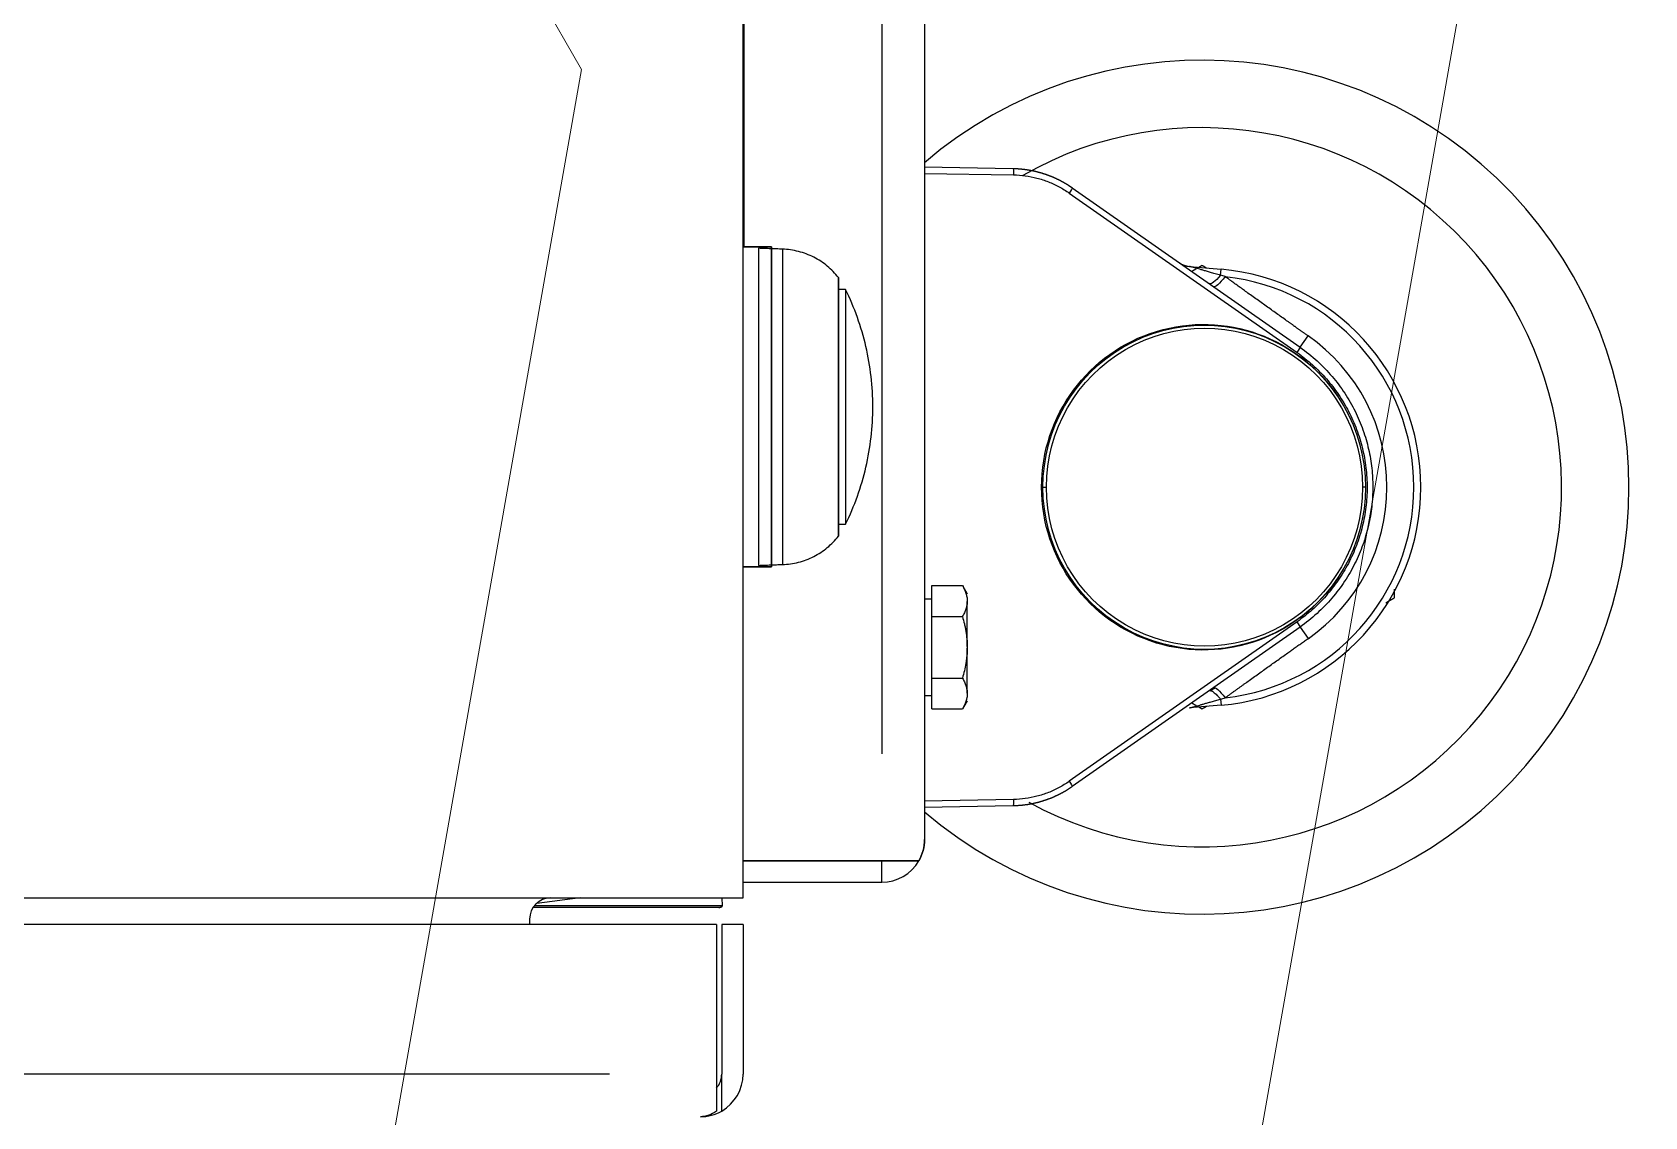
# Model space of a CAD drawing. Header units: millimetres. Extents: x -187347 to 135007, y -6415 to 292048.
# Drawn here: x -51720.2 to -51569.1, y 21035 to 21136.6 of the extents above; entities that cross this region are included whole.
import ezdxf

# ---------------------------------------------------------------- set-up
doc = ezdxf.new("R2010")
doc.units = ezdxf.units.MM
doc.header["$LTSCALE"] = 100
doc.layers.get('0').update_dxf_attribs({"lineweight": 18})
doc.layers.add('LAYOUT', color=3, linetype='Continuous', lineweight=18)
doc.layers.add('Layout CAT2', color=6, linetype='Continuous')

# ---------------------------------------------------------------- blocks, each defined once
blk = doc.blocks.new('vgdsvbgsbfgsd')
at = {"color": 0, "linetype": 'ByBlock', "lineweight": -2}
for p, q in [((5713.81, -48536.31, 0), (5713.81, -48955.8, 0)), ((5717.81, -48536.31, 0), (5717.81, -48963.81, 0)), ((5700.81, -48969.28, 0), (5700.81, -48773.28, 0)), ((5700.91, -48908.28, 0), (5700.91, -48831.38, 0)), ((5717.81, -48900.81, 0), (5726.09, -48900.95, 0)), ((5717.81, -48901.41, 0), (5726.14, -48901.55, 0)), ((5731.65, -48902.76, 0), (5752.99, -48917.7, 0)), ((5731.37, -48903.25, 0), (5752.71, -48918.19, 0)), ((5703.46, -48908.28, 0), (5700.81, -48908.28, 0)), ((5700.81, -48908.28, 0), (5703.46, -48908.28, 0)), ((5703.46, -48908.28, 0), (5703.46, -48938.28, 0)), ((5742.64, -48910.13, 0), (5745.6, -48910.39, 0)), ((5745.55, -48910.96, 0), (5745.6, -48910.39, 0)), ((5752.99, -48917.7, 0), (5753.74, -48916.62, 0)), ((5756.56, -48922.36, 0), (5756.59, -48922.39, 0)), ((5728.91, -48930.81, 0), (5728.77, -48930.81, 0)), ((5728.91, -48930.81, 0), (5729.24, -48930.81, 0)), ((5759.12, -48930.81, 0), (5758.85, -48930.81, 0)), ((5700.81, -48938.28, 0), (5703.46, -48938.28, 0)), ((5703.46, -48938.28, 0), (5700.81, -48938.28, 0)), ((5718.48, -48942.92, 0), (5718.48, -48940.03, 0)), ((5718.48, -48940.03, 0), (5721.36, -48940.03, 0)), ((5721.36, -48940.03, 0), (5721.81, -48940.81, 0)), ((5756.59, -48939.22, 0), (5756.56, -48939.26, 0)), ((5717.81, -48941.26, 0), (5718.48, -48941.26, 0)), ((5721.81, -48941.44, 0), (5721.81, -48941.51, 0)), ((5721.81, -48945.74, 0), (5721.81, -48941.51, 0)), ((5718.48, -48948.69, 0), (5718.48, -48942.92, 0)), ((5718.48, -48942.92, 0), (5721.36, -48942.92, 0)), ((5752.71, -48943.42, 0), (5731.37, -48958.36, 0)), ((5752.99, -48943.91, 0), (5731.65, -48958.86, 0)), ((5752.99, -48943.91, 0), (5753.74, -48944.99, 0)), ((5721.81, -48945.74, 0), (5721.81, -48945.88, 0)), ((5721.81, -48950.1, 0), (5721.81, -48945.88, 0)), ((5718.48, -48948.69, 0), (5721.36, -48948.69, 0)), ((5718.48, -48951.58, 0), (5718.48, -48948.69, 0)), ((5718.48, -48950.35, 0), (5717.81, -48950.35, 0)), ((5721.81, -48950.81, 0), (5721.36, -48951.58, 0)), ((5721.81, -48950.1, 0), (5721.81, -48950.17, 0)), ((5745.55, -48950.66, 0), (5745.6, -48951.23, 0)), ((5718.48, -48951.58, 0), (5721.36, -48951.58, 0)), ((5745.6, -48951.23, 0), (5742.64, -48951.49, 0)), ((5726.14, -48960.06, 0), (5717.81, -48960.21, 0)), ((5726.09, -48960.66, 0), (5717.81, -48960.81, 0)), ((5700.81, -48965.81, 0), (5713.81, -48965.81, 0)), ((5713.81, -48965.81, 0), (5700.81, -48965.81, 0)), ((5713.81, -48965.81, 0), (5713.81, -48965.81, 0)), ((5717.27, -48965.81, 0), (5713.81, -48965.81, 0)), ((5713.81, -48967.81, 0), (5713.81, -48965.81, 0)), ((5713.81, -48965.81, 0), (5717.27, -48965.81, 0)), ((5568.81, -48969.28, 0), (5700.81, -48969.28, 0)), ((5685.55, -48969.28, 0), (5681.47, -48969.8, 0)), ((5698.89, -48970.01, 0), (5698.85, -48969.28, 0)), ((5700.81, -48967.81, 0), (5713.81, -48967.81, 0)), ((5698.55, -48970.19, 0), (5681.14, -48970.19, 0)), ((5698.89, -48970.01, 0), (5681.26, -48970.01, 0)), ((5698.31, -48971.78, 0), (5568.8, -48971.78, 0)), ((5680.81, -48971.28, 0), (5680.81, -48971.78, 0)), ((5698.31, -48971.78, 0), (5698.31, -48985.78, 0)), ((5700.81, -48971.78, 0), (5698.81, -48971.78, 0)), ((5698.81, -48971.78, 0), (5698.81, -48985.78, 0)), ((5700.81, -48971.78, 0), (5700.81, -48985.78, 0)), ((5688.3, -48985.78, 0), (5568.8, -48985.78, 0)), ((5698.31, -48985.78, 0), (5698.31, -48989.25, 0)), ((5698.81, -48989.25, 0), (5698.81, -48985.78, 0))]:
    blk.add_line(p, q, dxfattribs=at)
for centre, radius, start, end in [((5743.81, -48930.81, 0), 40, 229.4606, 130.5394), ((5743.81, -48930.81, 0), 33.68, 241.1831, 119.8856), ((5742.81, -48908.13, 0), 2, 235, 265), ((5743.81, -48930.81, 0), 20.5, 275, 85), ((5743.81, -48930.81, 0), 19.84, 276.2747, 83.7253), ((5743.81, -48930.81, 0), 17.32, 305, 55), ((5713.81, -48963.81, 0), 4, 330, 0), ((5713.81, -48963.81, 0), 4, 270, 330), ((5682.81, -48971.28, 0), 2, 90, 180), ((5696.81, -48985.78, 0), 2, 318.59, 0), ((5696.81, -48985.78, 0), 4, 300, 0), ((5696.81, -48985.78, 0), 4, 270, 300)]:
    blk.add_arc(centre, radius, start, end, dxfattribs=at)
at = {"color": 0, "linetype": 'ByBlock', "lineweight": -2, "extrusion": (0, 0, -1)}
for centre, major_axis, ratio, start_param, end_param in [((5726.08, -48901.55, 0), (-0.01, -0.6), 0.104513, 3.141593, 4.710556), ((5731.3, -48903.25, 0), (-0.344, -0.491), 0.085779, 3.141593, 4.652398), ((5745.62, -48910.1, 0), (1.15, 1.64), 0.230536, 1.950703, 3.14159), ((5746.05, -48910.4, 0), (1.15, 1.64), 0.172312, 1.875435, 3.141593), ((5743.94, -48930.81, 0), (0, 15.25), 0.994522, 4.712389, 7.266602), ((5744.01, -48930.81, 0), (0, 15.19), 0.994522, 4.712389, 7.853982), ((5744.04, -48930.81, 0), (0, 14.89), 0.994522, 4.712389, 7.853982), ((5752.64, -48918.19, 0), (-0.344, -0.491), 0.085779, 3.141592, 4.652387), ((5743.94, -48930.81, 0), (0, -15.25), 0.994522, 5.299768, 7.853982), ((5744.01, -48930.81, 0), (0, 15.19), 0.994522, 1.570796, 4.712389), ((5744.04, -48930.81, 0), (0, 14.89), 0.994522, 1.570796, 4.712389), ((5752.64, -48943.42, 0), (-0.344, 0.491), 0.085779, 1.630787, 3.141593), ((5746.05, -48951.21, 0), (1.15, -1.64), 0.172311, 3.141593, 4.407756), ((5731.3, -48958.36, 0), (-0.344, 0.491), 0.085779, 1.630793, 3.141593), ((5726.08, -48960.06, 0), (-0.01, 0.6), 0.104513, 1.572621, 3.141593), ((5713.81, -48963.81, 0), (4, 0), 0.999, 0, 0.523599), ((5696.81, -48985.78, 0), (0, -4), 0.75, 5.759587, 6.283185)]:
    blk.add_ellipse(centre, major_axis=major_axis, ratio=ratio, start_param=start_param, end_param=end_param, dxfattribs=at)
at = {"color": 0, "linetype": 'ByBlock', "lineweight": -2}
for points, degree, knots in [([(5726.09, -48900.95, 0), (5726.1, -48900.95, 0), (5726.14, -48900.95, 0), (5726.19, -48900.95, 0), (5726.24, -48900.96, 0), (5726.29, -48900.96, 0), (5726.34, -48900.96, 0), (5726.39, -48900.96, 0), (5726.44, -48900.96, 0), (5726.49, -48900.97, 0), (5726.54, -48900.97, 0), (5726.59, -48900.97, 0), (5726.64, -48900.98, 0), (5726.69, -48900.98, 0), (5726.74, -48900.99, 0), (5726.79, -48900.99, 0), (5726.84, -48900.99, 0), (5726.89, -48901, 0), (5726.94, -48901, 0), (5726.98, -48901.01, 0), (5727.03, -48901.01, 0), (5727.08, -48901.02, 0), (5727.13, -48901.03, 0), (5727.18, -48901.03, 0), (5727.23, -48901.04, 0), (5727.27, -48901.04, 0), (5727.32, -48901.05, 0), (5727.37, -48901.06, 0), (5727.41, -48901.06, 0), (5727.46, -48901.07, 0), (5727.51, -48901.08, 0), (5727.55, -48901.09, 0), (5727.6, -48901.09, 0), (5727.65, -48901.1, 0), (5727.69, -48901.11, 0), (5727.74, -48901.12, 0), (5727.78, -48901.13, 0), (5727.83, -48901.14, 0), (5727.87, -48901.15, 0), (5727.92, -48901.15, 0), (5727.96, -48901.16, 0), (5728.01, -48901.17, 0), (5728.05, -48901.18, 0), (5728.1, -48901.19, 0), (5728.14, -48901.2, 0), (5728.18, -48901.21, 0), (5728.23, -48901.22, 0), (5728.27, -48901.23, 0), (5728.31, -48901.24, 0), (5728.36, -48901.25, 0), (5728.4, -48901.27, 0), (5728.44, -48901.28, 0), (5728.49, -48901.29, 0), (5728.53, -48901.3, 0), (5728.57, -48901.31, 0), (5728.61, -48901.32, 0), (5728.65, -48901.33, 0), (5728.7, -48901.35, 0), (5728.74, -48901.36, 0), (5728.78, -48901.37, 0), (5728.82, -48901.38, 0), (5728.86, -48901.4, 0), (5728.9, -48901.41, 0), (5728.94, -48901.42, 0), (5728.98, -48901.43, 0), (5729.02, -48901.45, 0), (5729.06, -48901.46, 0), (5729.1, -48901.47, 0), (5729.14, -48901.49, 0), (5729.18, -48901.5, 0), (5729.22, -48901.51, 0), (5729.26, -48901.53, 0), (5729.3, -48901.54, 0), (5729.33, -48901.55, 0), (5729.37, -48901.57, 0), (5729.41, -48901.58, 0), (5729.45, -48901.6, 0), (5729.49, -48901.61, 0), (5729.52, -48901.63, 0), (5729.56, -48901.64, 0), (5729.6, -48901.65, 0), (5729.63, -48901.67, 0), (5729.67, -48901.68, 0), (5729.71, -48901.7, 0), (5729.74, -48901.71, 0), (5729.78, -48901.73, 0), (5729.82, -48901.74, 0), (5729.85, -48901.76, 0), (5729.89, -48901.77, 0), (5729.92, -48901.79, 0), (5729.96, -48901.81, 0), (5729.99, -48901.82, 0), (5730.03, -48901.84, 0), (5730.06, -48901.85, 0), (5730.1, -48901.87, 0), (5730.13, -48901.88, 0), (5730.16, -48901.9, 0), (5730.2, -48901.92, 0), (5730.23, -48901.93, 0), (5730.26, -48901.95, 0), (5730.3, -48901.96, 0), (5730.33, -48901.98, 0), (5730.36, -48902, 0), (5730.4, -48902.01, 0), (5730.43, -48902.03, 0), (5730.46, -48902.05, 0), (5730.49, -48902.06, 0), (5730.52, -48902.08, 0), (5730.56, -48902.09, 0), (5730.59, -48902.11, 0), (5730.62, -48902.13, 0), (5730.65, -48902.14, 0), (5730.68, -48902.16, 0), (5730.71, -48902.18, 0), (5730.74, -48902.2, 0), (5730.77, -48902.21, 0), (5730.8, -48902.23, 0), (5730.83, -48902.25, 0), (5730.86, -48902.26, 0), (5730.89, -48902.28, 0), (5730.92, -48902.3, 0), (5730.95, -48902.31, 0), (5730.98, -48902.33, 0), (5731.01, -48902.35, 0), (5731.04, -48902.36, 0), (5731.07, -48902.38, 0), (5731.09, -48902.4, 0), (5731.12, -48902.42, 0), (5731.15, -48902.43, 0), (5731.18, -48902.45, 0), (5731.21, -48902.47, 0), (5731.23, -48902.48, 0), (5731.26, -48902.5, 0), (5731.29, -48902.52, 0), (5731.31, -48902.54, 0), (5731.34, -48902.55, 0), (5731.37, -48902.57, 0), (5731.39, -48902.59, 0), (5731.42, -48902.6, 0), (5731.45, -48902.62, 0), (5731.47, -48902.64, 0), (5731.5, -48902.66, 0), (5731.52, -48902.67, 0), (5731.55, -48902.69, 0), (5731.57, -48902.71, 0), (5731.6, -48902.72, 0), (5731.62, -48902.74, 0), (5731.64, -48902.75, 0), (5731.65, -48902.76, 0)], 3, [0, 0, 0, 0, 0.008653, 0.017281, 0.025885, 0.034464, 0.043019, 0.051549, 0.060054, 0.068535, 0.076991, 0.085422, 0.093829, 0.10221, 0.110567, 0.118899, 0.127207, 0.135489, 0.143746, 0.151979, 0.160186, 0.168369, 0.176526, 0.184659, 0.192766, 0.200848, 0.208906, 0.216938, 0.224945, 0.232928, 0.240885, 0.248818, 0.256725, 0.264608, 0.272465, 0.280298, 0.288105, 0.295888, 0.303646, 0.311379, 0.319086, 0.326769, 0.334428, 0.342061, 0.349669, 0.357252, 0.364811, 0.372345, 0.379853, 0.387337, 0.394796, 0.402231, 0.40964, 0.417024, 0.424384, 0.431719, 0.439029, 0.446314, 0.453574, 0.460809, 0.468019, 0.475205, 0.482365, 0.489501, 0.496612, 0.503697, 0.510758, 0.517794, 0.524805, 0.531792, 0.538753, 0.545689, 0.552601, 0.559487, 0.566349, 0.573186, 0.579997, 0.586784, 0.593546, 0.600283, 0.606995, 0.613682, 0.620345, 0.626982, 0.633594, 0.640182, 0.646744, 0.653282, 0.659795, 0.666283, 0.672746, 0.679184, 0.685597, 0.691985, 0.698349, 0.704687, 0.711001, 0.71729, 0.723554, 0.729793, 0.736007, 0.742197, 0.748361, 0.754501, 0.760615, 0.766705, 0.77277, 0.778811, 0.784826, 0.790817, 0.796782, 0.802723, 0.808639, 0.81453, 0.820397, 0.826238, 0.832055, 0.837847, 0.843614, 0.849356, 0.855073, 0.860765, 0.866432, 0.872075, 0.877692, 0.883285, 0.888853, 0.894395, 0.899913, 0.905406, 0.910874, 0.916317, 0.921734, 0.927127, 0.932495, 0.937838, 0.943156, 0.948449, 0.953716, 0.958959, 0.964177, 0.96937, 0.974537, 0.97968, 0.984798, 0.98989, 0.994958, 1, 1, 1, 1]), ([(5702.26, -48908.43, 0), (5702.26, -48908.43, 0), (5702.26, -48908.44, 0), (5702.26, -48908.47, 0), (5702.26, -48908.57, 0), (5702.26, -48909, 0), (5702.26, -48909.93, 0), (5702.26, -48910.76, 0), (5702.26, -48911.89, 0), (5702.26, -48913.46, 0), (5702.26, -48914.78, 0), (5702.26, -48916.43, 0), (5702.26, -48918.49, 0), (5702.26, -48920.09, 0), (5702.26, -48922.02, 0), (5702.26, -48924.25, 0), (5702.26, -48925.89, 0), (5702.26, -48927.8, 0), (5702.26, -48929.86, 0), (5702.26, -48931.3, 0), (5702.26, -48932.89, 0), (5702.26, -48934.47, 0), (5702.26, -48935.48, 0), (5702.26, -48936.52, 0), (5702.26, -48937.57, 0), (5702.26, -48937.99, 0), (5702.26, -48938.09, 0), (5702.26, -48938.13, 0), (5702.26, -48938.13, 0)], 2, [0, 0, 0, 0.007312, 0.015129, 0.030761, 0.062027, 0.124559, 0.165396, 0.196023, 0.249622, 0.290459, 0.321086, 0.374685, 0.415522, 0.446149, 0.499748, 0.540585, 0.571212, 0.624811, 0.665648, 0.696275, 0.749874, 0.790711, 0.821339, 0.874937, 0.937468, 0.968734, 0.981241, 1, 1, 1]), ([(5703.46, -48938.28, 0), (5703.46, -48938.28, 0), (5703.46, -48938.14, 0), (5703.46, -48937.71, 0), (5703.46, -48936.77, 0), (5703.46, -48935.94, 0), (5703.46, -48934.79, 0), (5703.46, -48933.41, 0), (5703.46, -48932.12, 0), (5703.46, -48930.21, 0), (5703.46, -48928.39, 0), (5703.46, -48926.79, 0), (5703.46, -48924.56, 0), (5703.46, -48922.6, 0), (5703.46, -48920.93, 0), (5703.46, -48918.72, 0), (5703.46, -48916.91, 0), (5703.46, -48915.42, 0), (5703.46, -48913.58, 0), (5703.46, -48912.19, 0), (5703.46, -48911.12, 0), (5703.46, -48909.91, 0), (5703.46, -48909.2, 0), (5703.46, -48908.74, 0), (5703.46, -48908.43, 0), (5703.46, -48908.28, 0), (5703.46, -48908.28, 0)], 2, [0, 0, 0, 0.031258, 0.062517, 0.125033, 0.16586, 0.196481, 0.250066, 0.278645, 0.321514, 0.3751, 0.403679, 0.446547, 0.500133, 0.528712, 0.57158, 0.625166, 0.653745, 0.696614, 0.750199, 0.778778, 0.821647, 0.875233, 0.900239, 0.937749, 0.969007, 1, 1, 1]), ([(5709.76, -48911.18, 0), (5709.6, -48910.98, 0), (5709.43, -48910.79, 0), (5709.08, -48910.43, 0), (5708.89, -48910.25, 0), (5708.5, -48909.93, 0), (5708.3, -48909.78, 0), (5707.87, -48909.51, 0), (5707.65, -48909.38, 0), (5707.2, -48909.15, 0), (5706.97, -48909.05, 0), (5706.49, -48908.87, 0), (5706.25, -48908.79, 0), (5705.76, -48908.67, 0), (5705.51, -48908.62, 0), (5705.01, -48908.54, 0), (5704.76, -48908.52, 0), (5704.5, -48908.51, 0)], 3, [0, 0, 0, 0, 0.125, 0.125, 0.25, 0.25, 0.375, 0.375, 0.5, 0.5, 0.625, 0.625, 0.75, 0.75, 0.875, 0.875, 1, 1, 1, 1]), ([(5704.5, -48908.51, 0), (5704.5, -48908.51, 0), (5704.5, -48908.54, 0), (5704.5, -48908.63, 0), (5704.5, -48908.7, 0), (5704.5, -48908.89, 0), (5704.5, -48909.01, 0), (5704.5, -48909.29, 0), (5704.5, -48909.45, 0), (5704.5, -48909.82, 0), (5704.5, -48910.03, 0), (5704.5, -48910.48, 0), (5704.5, -48910.73, 0), (5704.5, -48911.27, 0), (5704.5, -48911.56, 0), (5704.5, -48912.17, 0), (5704.5, -48912.5, 0), (5704.5, -48913.18, 0), (5704.5, -48913.54, 0), (5704.5, -48914.29, 0), (5704.5, -48914.67, 0), (5704.5, -48915.48, 0), (5704.5, -48915.89, 0), (5704.5, -48916.75, 0), (5704.5, -48917.18, 0), (5704.5, -48918.08, 0), (5704.5, -48918.53, 0), (5704.5, -48919.46, 0), (5704.5, -48919.93, 0), (5704.5, -48920.88, 0), (5704.5, -48921.35, 0), (5704.5, -48922.32, 0), (5704.5, -48922.8, 0), (5704.5, -48923.77, 0), (5704.5, -48924.25, 0), (5704.5, -48925.21, 0), (5704.5, -48925.69, 0), (5704.5, -48926.64, 0), (5704.5, -48927.11, 0), (5704.5, -48928.03, 0), (5704.5, -48928.49, 0), (5704.5, -48929.38, 0), (5704.5, -48929.82, 0), (5704.5, -48930.67, 0), (5704.5, -48931.09, 0), (5704.5, -48931.89, 0), (5704.5, -48932.28, 0), (5704.5, -48933.03, 0), (5704.5, -48933.39, 0), (5704.5, -48934.07, 0), (5704.5, -48934.39, 0), (5704.5, -48935.01, 0), (5704.5, -48935.3, 0), (5704.5, -48935.83, 0), (5704.5, -48936.08, 0), (5704.5, -48936.54, 0), (5704.5, -48936.75, 0), (5704.5, -48937.12, 0), (5704.5, -48937.28, 0), (5704.5, -48937.56, 0), (5704.5, -48937.68, 0), (5704.5, -48937.87, 0), (5704.5, -48937.94, 0), (5704.5, -48938.03, 0), (5704.5, -48938.05, 0), (5704.5, -48938.05, 0)], 3, [0, 0, 0, 0, 0.03125, 0.03125, 0.0625, 0.0625, 0.09375, 0.09375, 0.125, 0.125, 0.15625, 0.15625, 0.1875, 0.1875, 0.21875, 0.21875, 0.25, 0.25, 0.28125, 0.28125, 0.3125, 0.3125, 0.34375, 0.34375, 0.375, 0.375, 0.40625, 0.40625, 0.4375, 0.4375, 0.46875, 0.46875, 0.5, 0.5, 0.53125, 0.53125, 0.5625, 0.5625, 0.59375, 0.59375, 0.625, 0.625, 0.65625, 0.65625, 0.6875, 0.6875, 0.71875, 0.71875, 0.75, 0.75, 0.78125, 0.78125, 0.8125, 0.8125, 0.84375, 0.84375, 0.875, 0.875, 0.90625, 0.90625, 0.9375, 0.9375, 0.96875, 0.96875, 1, 1, 1, 1]), ([(5741.85, -48909.9, 0), (5741.88, -48909.92, 0), (5741.96, -48909.97, 0), (5742.13, -48910.03, 0), (5742.37, -48910.09, 0), (5742.55, -48910.12, 0), (5742.65, -48910.13, 0)], 3, [0, 0, 0, 0, 0.264705, 0.518935, 0.762856, 1, 1, 1, 1]), ([(5745.55, -48910.96, 0), (5745.37, -48910.9, 0), (5745.03, -48910.81, 0), (5744.59, -48910.68, 0), (5744.21, -48910.57, 0), (5743.88, -48910.48, 0), (5743.59, -48910.4, 0), (5743.33, -48910.32, 0), (5743.11, -48910.26, 0), (5742.93, -48910.21, 0), (5742.8, -48910.17, 0), (5742.7, -48910.15, 0), (5742.65, -48910.13, 0), (5742.64, -48910.13, 0), (5742.64, -48910.13, 0)], 3, [0, 0, 0, 0, 0.083313, 0.166626, 0.249939, 0.333252, 0.416565, 0.499878, 0.583191, 0.666504, 0.749817, 0.83313, 0.916443, 1, 1, 1, 1]), ([(5709.76, -48935.39, 0), (5709.76, -48935.39, 0), (5709.76, -48935.38, 0), (5709.76, -48935.36, 0), (5709.76, -48935.27, 0), (5709.76, -48934.93, 0), (5709.76, -48934.17, 0), (5709.76, -48933.49, 0), (5709.76, -48932.57, 0), (5709.76, -48931.29, 0), (5709.76, -48930.22, 0), (5709.76, -48928.87, 0), (5709.76, -48927.19, 0), (5709.76, -48925.88, 0), (5709.76, -48924.32, 0), (5709.76, -48922.5, 0), (5709.76, -48921.16, 0), (5709.76, -48919.6, 0), (5709.76, -48917.92, 0), (5709.76, -48916.75, 0), (5709.76, -48915.45, 0), (5709.76, -48914.17, 0), (5709.76, -48913.34, 0), (5709.76, -48912.49, 0), (5709.76, -48911.64, 0), (5709.76, -48911.29, 0), (5709.76, -48911.21, 0), (5709.76, -48911.18, 0), (5709.76, -48911.18, 0)], 2, [0, 0, 0, 0.007228, 0.015045, 0.030679, 0.061948, 0.124485, 0.165325, 0.195955, 0.249558, 0.290399, 0.321029, 0.374632, 0.415472, 0.446102, 0.499705, 0.540546, 0.571176, 0.624779, 0.665619, 0.69625, 0.749853, 0.790693, 0.821323, 0.874926, 0.937463, 0.968732, 0.981239, 1, 1, 1]), ([(5709.76, -48911.18, 0), (5709.76, -48911.18, 0), (5709.76, -48911.2, 0), (5709.76, -48911.27, 0), (5709.76, -48911.33, 0), (5709.76, -48911.49, 0), (5709.76, -48911.58, 0), (5709.76, -48911.81, 0), (5709.76, -48911.95, 0), (5709.76, -48912.25, 0), (5709.76, -48912.42, 0), (5709.76, -48912.79, 0), (5709.76, -48913, 0), (5709.76, -48913.44, 0), (5709.76, -48913.67, 0), (5709.76, -48914.18, 0), (5709.76, -48914.44, 0), (5709.76, -48915, 0), (5709.76, -48915.3, 0), (5709.76, -48915.91, 0), (5709.76, -48916.23, 0), (5709.76, -48916.89, 0), (5709.76, -48917.23, 0), (5709.76, -48917.93, 0), (5709.76, -48918.28, 0), (5709.76, -48919.02, 0), (5709.76, -48919.39, 0), (5709.76, -48920.15, 0), (5709.76, -48920.53, 0), (5709.76, -48921.31, 0), (5709.76, -48921.7, 0), (5709.76, -48922.49, 0), (5709.76, -48922.89, 0), (5709.76, -48923.68, 0), (5709.76, -48924.08, 0), (5709.76, -48924.86, 0), (5709.76, -48925.26, 0), (5709.76, -48926.03, 0), (5709.76, -48926.42, 0), (5709.76, -48927.18, 0), (5709.76, -48927.55, 0), (5709.76, -48928.28, 0), (5709.76, -48928.64, 0), (5709.76, -48929.34, 0), (5709.76, -48929.68, 0), (5709.76, -48930.34, 0), (5709.76, -48930.66, 0), (5709.76, -48931.27, 0), (5709.76, -48931.56, 0), (5709.76, -48932.12, 0), (5709.76, -48932.39, 0), (5709.76, -48932.89, 0), (5709.76, -48933.13, 0), (5709.76, -48933.57, 0), (5709.76, -48933.77, 0), (5709.76, -48934.15, 0), (5709.76, -48934.32, 0), (5709.76, -48934.62, 0), (5709.76, -48934.75, 0), (5709.76, -48934.98, 0), (5709.76, -48935.08, 0), (5709.76, -48935.23, 0), (5709.76, -48935.29, 0), (5709.76, -48935.37, 0), (5709.76, -48935.39, 0), (5709.76, -48935.39, 0)], 3, [0, 0, 0, 0, 0.03125, 0.03125, 0.0625, 0.0625, 0.09375, 0.09375, 0.125, 0.125, 0.15625, 0.15625, 0.1875, 0.1875, 0.21875, 0.21875, 0.25, 0.25, 0.28125, 0.28125, 0.3125, 0.3125, 0.34375, 0.34375, 0.375, 0.375, 0.40625, 0.40625, 0.4375, 0.4375, 0.46875, 0.46875, 0.5, 0.5, 0.53125, 0.53125, 0.5625, 0.5625, 0.59375, 0.59375, 0.625, 0.625, 0.65625, 0.65625, 0.6875, 0.6875, 0.71875, 0.71875, 0.75, 0.75, 0.78125, 0.78125, 0.8125, 0.8125, 0.84375, 0.84375, 0.875, 0.875, 0.90625, 0.90625, 0.9375, 0.9375, 0.96875, 0.96875, 1, 1, 1, 1]), ([(5753.74, -48916.62, 0), (5753.71, -48916.6, 0), (5753.65, -48916.56, 0), (5753.56, -48916.5, 0), (5753.47, -48916.43, 0), (5753.38, -48916.37, 0), (5753.29, -48916.31, 0), (5753.2, -48916.24, 0), (5753.11, -48916.18, 0), (5753.02, -48916.12, 0), (5752.93, -48916.06, 0), (5752.84, -48915.99, 0), (5752.75, -48915.93, 0), (5752.66, -48915.87, 0), (5752.57, -48915.8, 0), (5752.48, -48915.74, 0), (5752.39, -48915.68, 0), (5752.3, -48915.61, 0), (5752.21, -48915.55, 0), (5752.12, -48915.49, 0), (5752.03, -48915.42, 0), (5751.94, -48915.36, 0), (5751.72, -48915.2, 0), (5751.38, -48914.96, 0), (5750.9, -48914.62, 0), (5750.42, -48914.28, 0), (5749.94, -48913.93, 0), (5749.46, -48913.59, 0), (5748.97, -48913.24, 0), (5748.48, -48912.89, 0), (5748.09, -48912.61, 0), (5747.79, -48912.39, 0), (5747.59, -48912.25, 0), (5747.39, -48912.11, 0), (5747.19, -48911.96, 0), (5746.99, -48911.82, 0), (5746.79, -48911.67, 0), (5746.59, -48911.53, 0), (5746.39, -48911.38, 0), (5746.18, -48911.23, 0), (5746.05, -48911.13, 0), (5745.98, -48911.08, 0)], 3, [0, 0, 0, 0, 0.011468, 0.022928, 0.034383, 0.045832, 0.057278, 0.06872, 0.080161, 0.0916, 0.10304, 0.114481, 0.125925, 0.137371, 0.148822, 0.160278, 0.171741, 0.18321, 0.194688, 0.206176, 0.217673, 0.229182, 0.240704, 0.301688, 0.362774, 0.424099, 0.485792, 0.548153, 0.610863, 0.674033, 0.73777, 0.763542, 0.7894, 0.81535, 0.841396, 0.867544, 0.8938, 0.920169, 0.946655, 0.973264, 1, 1, 1, 1]), ([(5709.76, -48934.28, 0), (5709.76, -48934.28, 0), (5709.76, -48934.27, 0), (5709.76, -48934.19, 0), (5709.76, -48934.14, 0), (5709.76, -48934, 0), (5709.76, -48933.91, 0), (5709.76, -48933.7, 0), (5709.76, -48933.58, 0), (5709.76, -48933.31, 0), (5709.76, -48933.15, 0), (5709.76, -48932.81, 0), (5709.76, -48932.63, 0), (5709.76, -48932.23, 0), (5709.76, -48932.01, 0), (5709.76, -48931.56, 0), (5709.76, -48931.07, 0), (5709.76, -48930.54, 0), (5709.76, -48929.98, 0), (5709.76, -48929.69, 0), (5709.76, -48929.09, 0), (5709.76, -48928.79, 0), (5709.76, -48928.15, 0), (5709.76, -48927.83, 0), (5709.76, -48927.16, 0), (5709.76, -48926.82, 0), (5709.76, -48926.13, 0), (5709.76, -48925.78, 0), (5709.76, -48925.08, 0), (5709.76, -48924.72, 0), (5709.76, -48924, 0), (5709.76, -48923.64, 0), (5709.76, -48922.92, 0), (5709.76, -48922.56, 0), (5709.76, -48921.85, 0), (5709.76, -48921.49, 0), (5709.76, -48920.78, 0), (5709.76, -48920.43, 0), (5709.76, -48919.75, 0), (5709.76, -48919.41, 0), (5709.76, -48918.74, 0), (5709.76, -48918.42, 0), (5709.76, -48917.78, 0), (5709.76, -48917.47, 0), (5709.76, -48916.87, 0), (5709.76, -48916.58, 0), (5709.76, -48916.03, 0), (5709.76, -48915.49, 0), (5709.76, -48915.01, 0), (5709.76, -48914.55, 0), (5709.76, -48914.34, 0), (5709.76, -48913.94, 0), (5709.76, -48913.75, 0), (5709.76, -48913.41, 0), (5709.76, -48913.26, 0), (5709.76, -48912.98, 0), (5709.76, -48912.86, 0), (5709.76, -48912.65, 0), (5709.76, -48912.56, 0), (5709.76, -48912.42, 0), (5709.76, -48912.37, 0), (5709.76, -48912.3, 0), (5709.76, -48912.28, 0), (5709.76, -48912.28, 0)], 3, [0, 0, 0, 0, 0.031262, 0.031262, 0.062524, 0.062524, 0.093787, 0.093787, 0.125049, 0.125049, 0.156311, 0.156311, 0.187573, 0.187573, 0.218835, 0.218835, 0.250098, 0.28136, 0.28136, 0.312622, 0.312622, 0.343884, 0.343884, 0.375146, 0.375146, 0.406409, 0.406409, 0.437671, 0.437671, 0.468933, 0.468933, 0.500195, 0.500195, 0.531457, 0.531457, 0.56272, 0.56272, 0.593982, 0.593982, 0.625244, 0.625244, 0.656506, 0.656506, 0.687768, 0.687768, 0.719031, 0.719031, 0.750293, 0.781555, 0.781555, 0.812817, 0.812817, 0.84408, 0.84408, 0.875342, 0.875342, 0.906604, 0.906604, 0.937866, 0.937866, 0.969128, 0.969128, 1, 1, 1, 1]), ([(5712.96, -48923.28, 0), (5712.96, -48922.33, 0), (5712.91, -48921.38, 0), (5712.69, -48919.5, 0), (5712.53, -48918.56, 0), (5712.1, -48916.71, 0), (5711.83, -48915.8, 0), (5711.2, -48914.01, 0), (5710.83, -48913.14, 0), (5710.41, -48912.28, 0)], 3, [0, 0, 0, 0, 0.25, 0.25, 0.5, 0.5, 0.75, 0.75, 1, 1, 1, 1]), ([(5710.41, -48912.28, 0), (5710.41, -48912.28, 0), (5710.41, -48912.3, 0), (5710.41, -48912.37, 0), (5710.41, -48912.42, 0), (5710.41, -48912.56, 0), (5710.41, -48912.65, 0), (5710.41, -48912.86, 0), (5710.41, -48912.98, 0), (5710.41, -48913.26, 0), (5710.41, -48913.41, 0), (5710.41, -48913.75, 0), (5710.41, -48913.94, 0), (5710.41, -48914.34, 0), (5710.41, -48914.55, 0), (5710.41, -48915.01, 0), (5710.41, -48915.49, 0), (5710.41, -48916.03, 0), (5710.41, -48916.58, 0), (5710.41, -48916.87, 0), (5710.41, -48917.47, 0), (5710.41, -48917.78, 0), (5710.41, -48918.42, 0), (5710.41, -48918.74, 0), (5710.41, -48919.41, 0), (5710.41, -48919.75, 0), (5710.41, -48920.43, 0), (5710.41, -48920.78, 0), (5710.41, -48921.49, 0), (5710.41, -48921.85, 0), (5710.41, -48922.56, 0), (5710.41, -48922.92, 0), (5710.41, -48923.64, 0), (5710.41, -48924, 0), (5710.41, -48924.72, 0), (5710.41, -48925.08, 0), (5710.41, -48925.78, 0), (5710.41, -48926.13, 0), (5710.41, -48926.82, 0), (5710.41, -48927.16, 0), (5710.41, -48927.83, 0), (5710.41, -48928.15, 0), (5710.41, -48928.79, 0), (5710.41, -48929.09, 0), (5710.41, -48929.69, 0), (5710.41, -48929.98, 0), (5710.41, -48930.54, 0), (5710.41, -48931.07, 0), (5710.41, -48931.56, 0), (5710.41, -48932.01, 0), (5710.41, -48932.23, 0), (5710.41, -48932.63, 0), (5710.41, -48932.81, 0), (5710.41, -48933.15, 0), (5710.41, -48933.31, 0), (5710.41, -48933.58, 0), (5710.41, -48933.7, 0), (5710.41, -48933.91, 0), (5710.41, -48934, 0), (5710.41, -48934.14, 0), (5710.41, -48934.19, 0), (5710.41, -48934.26, 0), (5710.41, -48934.28, 0), (5710.41, -48934.28, 0)], 3, [0, 0, 0, 0, 0.031262, 0.031262, 0.062524, 0.062524, 0.093787, 0.093787, 0.125049, 0.125049, 0.156311, 0.156311, 0.187573, 0.187573, 0.218835, 0.218835, 0.250098, 0.28136, 0.28136, 0.312622, 0.312622, 0.343884, 0.343884, 0.375146, 0.375146, 0.406409, 0.406409, 0.437671, 0.437671, 0.468933, 0.468933, 0.500195, 0.500195, 0.531457, 0.531457, 0.56272, 0.56272, 0.593982, 0.593982, 0.625244, 0.625244, 0.656506, 0.656506, 0.687768, 0.687768, 0.719031, 0.719031, 0.750293, 0.781555, 0.781555, 0.812817, 0.812817, 0.84408, 0.84408, 0.875342, 0.875342, 0.906604, 0.906604, 0.937866, 0.937866, 0.969128, 0.969128, 1, 1, 1, 1]), ([(5752.99, -48917.7, 0), (5753.55, -48918.1, 0), (5754.09, -48918.53, 0), (5755.09, -48919.44, 0), (5755.56, -48919.92, 0), (5756.42, -48920.94, 0), (5756.82, -48921.47, 0), (5757.54, -48922.56, 0), (5757.86, -48923.12, 0), (5758.43, -48924.27, 0), (5758.67, -48924.86, 0), (5759.1, -48926.04, 0), (5759.27, -48926.64, 0), (5759.54, -48927.84, 0), (5759.65, -48928.44, 0), (5759.75, -48929.34, 0), (5759.77, -48929.64, 0), (5759.79, -48930.09, 0), (5759.8, -48930.31, 0), (5759.81, -48930.57, 0), (5759.81, -48930.7, 0), (5759.81, -48930.77, 0), (5759.81, -48930.8, 0), (5759.81, -48930.81, 0), (5759.81, -48930.82, 0), (5759.81, -48931.42, 0), (5759.77, -48932.02, 0), (5759.64, -48933.21, 0), (5759.54, -48933.81, 0), (5759.26, -48935.01, 0), (5759.09, -48935.61, 0), (5758.66, -48936.79, 0), (5758.42, -48937.37, 0), (5757.85, -48938.51, 0), (5757.52, -48939.07, 0), (5756.81, -48940.16, 0), (5756.41, -48940.69, 0), (5755.55, -48941.7, 0), (5755.08, -48942.18, 0), (5754.08, -48943.09, 0), (5753.55, -48943.52, 0), (5752.99, -48943.91, 0)], 3, [0, 0, 0, 0, 0.0625, 0.0625, 0.125, 0.125, 0.1875, 0.1875, 0.25, 0.25, 0.3125, 0.3125, 0.375, 0.375, 0.4375, 0.4375, 0.46875, 0.46875, 0.484375, 0.492187, 0.496094, 0.498047, 0.499023, 0.499023, 0.5, 0.5, 0.5625, 0.5625, 0.625, 0.625, 0.6875, 0.6875, 0.75, 0.75, 0.8125, 0.8125, 0.875, 0.875, 0.9375, 0.9375, 1, 1, 1, 1]), ([(5710.41, -48934.28, 0), (5710.83, -48933.43, 0), (5711.2, -48932.55, 0), (5711.83, -48930.77, 0), (5712.1, -48929.85, 0), (5712.53, -48928, 0), (5712.69, -48927.07, 0), (5712.91, -48925.18, 0), (5712.96, -48924.23, 0), (5712.96, -48923.28, 0)], 3, [0, 0, 0, 0, 0.25, 0.25, 0.5, 0.5, 0.75, 0.75, 1, 1, 1, 1]), ([(5704.5, -48938.05, 0), (5704.76, -48938.05, 0), (5705.01, -48938.02, 0), (5705.51, -48937.95, 0), (5705.76, -48937.9, 0), (5706.25, -48937.77, 0), (5706.49, -48937.7, 0), (5706.97, -48937.52, 0), (5707.2, -48937.42, 0), (5707.65, -48937.19, 0), (5707.87, -48937.06, 0), (5708.3, -48936.78, 0), (5708.5, -48936.63, 0), (5708.89, -48936.31, 0), (5709.08, -48936.14, 0), (5709.43, -48935.78, 0), (5709.6, -48935.59, 0), (5709.76, -48935.39, 0)], 3, [0, 0, 0, 0, 0.125, 0.125, 0.25, 0.25, 0.375, 0.375, 0.5, 0.5, 0.625, 0.625, 0.75, 0.75, 0.875, 0.875, 1, 1, 1, 1]), ([(5721.36, -48940.03, 0), (5721.4, -48940.09, 0), (5721.43, -48940.15, 0), (5721.49, -48940.27, 0), (5721.52, -48940.32, 0), (5721.6, -48940.5, 0), (5721.65, -48940.62, 0), (5721.72, -48940.85, 0), (5721.75, -48940.97, 0), (5721.8, -48941.21, 0), (5721.81, -48941.32, 0), (5721.81, -48941.44, 0)], 3, [0, 0, 0, 0, 0.125, 0.125, 0.25, 0.25, 0.5, 0.5, 0.75, 0.75, 1, 1, 1, 1]), ([(5721.81, -48941.51, 0), (5721.81, -48941.63, 0), (5721.8, -48941.75, 0), (5721.77, -48941.9, 0), (5721.76, -48941.93, 0), (5721.75, -48941.99, 0), (5721.74, -48942.02, 0), (5721.72, -48942.11, 0), (5721.7, -48942.17, 0), (5721.64, -48942.35, 0), (5721.6, -48942.46, 0), (5721.49, -48942.69, 0), (5721.43, -48942.81, 0), (5721.36, -48942.92, 0)], 3, [0, 0, 0, 0, 0.25, 0.25, 0.3125, 0.3125, 0.375, 0.375, 0.5, 0.5, 0.75, 0.75, 1, 1, 1, 1]), ([(5721.36, -48942.92, 0), (5721.43, -48943.15, 0), (5721.49, -48943.38, 0), (5721.56, -48943.67, 0), (5721.57, -48943.73, 0), (5721.6, -48943.85, 0), (5721.61, -48943.91, 0), (5721.64, -48944.08, 0), (5721.67, -48944.2, 0), (5721.72, -48944.56, 0), (5721.75, -48944.79, 0), (5721.8, -48945.26, 0), (5721.81, -48945.5, 0), (5721.81, -48945.74, 0)], 3, [0, 0, 0, 0, 0.25, 0.25, 0.3125, 0.3125, 0.375, 0.375, 0.5, 0.5, 0.75, 0.75, 1, 1, 1, 1]), ([(5745.98, -48950.53, 0), (5746.02, -48950.5, 0), (5746.09, -48950.45, 0), (5746.21, -48950.37, 0), (5746.32, -48950.29, 0), (5746.43, -48950.2, 0), (5746.54, -48950.12, 0), (5746.66, -48950.04, 0), (5746.77, -48949.96, 0), (5746.88, -48949.88, 0), (5746.99, -48949.8, 0), (5747.1, -48949.72, 0), (5747.22, -48949.64, 0), (5747.33, -48949.56, 0), (5747.44, -48949.48, 0), (5747.55, -48949.4, 0), (5747.66, -48949.32, 0), (5747.77, -48949.24, 0), (5747.88, -48949.16, 0), (5748.12, -48948.99, 0), (5748.48, -48948.73, 0), (5748.97, -48948.38, 0), (5749.46, -48948.03, 0), (5749.94, -48947.68, 0), (5750.42, -48947.34, 0), (5750.9, -48947, 0), (5751.38, -48946.66, 0), (5751.75, -48946.39, 0), (5752.03, -48946.2, 0), (5752.2, -48946.08, 0), (5752.37, -48945.96, 0), (5752.54, -48945.84, 0), (5752.71, -48945.71, 0), (5752.88, -48945.59, 0), (5753.05, -48945.47, 0), (5753.23, -48945.35, 0), (5753.4, -48945.23, 0), (5753.57, -48945.11, 0), (5753.68, -48945.03, 0), (5753.74, -48944.99, 0)], 3, [0, 0, 0, 0, 0.014854, 0.029668, 0.044443, 0.05918, 0.07388, 0.088544, 0.103172, 0.117765, 0.132324, 0.146851, 0.161345, 0.175808, 0.190242, 0.204645, 0.219021, 0.233369, 0.24769, 0.261987, 0.325675, 0.388811, 0.451498, 0.513849, 0.57566, 0.637095, 0.698286, 0.759368, 0.781347, 0.803284, 0.825186, 0.84706, 0.868913, 0.890753, 0.912587, 0.934421, 0.956263, 0.97812, 1, 1, 1, 1]), ([(5721.81, -48945.88, 0), (5721.81, -48946.11, 0), (5721.8, -48946.35, 0), (5721.76, -48946.71, 0), (5721.75, -48946.83, 0), (5721.73, -48947, 0), (5721.72, -48947.06, 0), (5721.7, -48947.18, 0), (5721.69, -48947.24, 0), (5721.64, -48947.54, 0), (5721.6, -48947.77, 0), (5721.49, -48948.24, 0), (5721.43, -48948.47, 0), (5721.36, -48948.69, 0)], 3, [0, 0, 0, 0, 0.25, 0.25, 0.375, 0.375, 0.4375, 0.4375, 0.5, 0.5, 0.75, 0.75, 1, 1, 1, 1]), ([(5721.36, -48948.69, 0), (5721.4, -48948.75, 0), (5721.43, -48948.81, 0), (5721.49, -48948.93, 0), (5721.52, -48948.98, 0), (5721.6, -48949.16, 0), (5721.65, -48949.28, 0), (5721.72, -48949.51, 0), (5721.75, -48949.63, 0), (5721.8, -48949.86, 0), (5721.81, -48949.98, 0), (5721.81, -48950.1, 0)], 3, [0, 0, 0, 0, 0.125, 0.125, 0.25, 0.25, 0.5, 0.5, 0.75, 0.75, 1, 1, 1, 1]), ([(5721.81, -48950.17, 0), (5721.81, -48950.29, 0), (5721.8, -48950.41, 0), (5721.77, -48950.56, 0), (5721.76, -48950.59, 0), (5721.75, -48950.65, 0), (5721.74, -48950.68, 0), (5721.72, -48950.77, 0), (5721.7, -48950.83, 0), (5721.64, -48951, 0), (5721.6, -48951.12, 0), (5721.49, -48951.35, 0), (5721.43, -48951.47, 0), (5721.36, -48951.58, 0)], 3, [0, 0, 0, 0, 0.25, 0.25, 0.3125, 0.3125, 0.375, 0.375, 0.5, 0.5, 0.75, 0.75, 1, 1, 1, 1]), ([(5742.64, -48951.49, 0), (5742.64, -48951.49, 0), (5742.65, -48951.49, 0), (5742.69, -48951.47, 0), (5742.77, -48951.45, 0), (5742.89, -48951.42, 0), (5743.04, -48951.37, 0), (5743.23, -48951.32, 0), (5743.46, -48951.25, 0), (5743.71, -48951.18, 0), (5744, -48951.1, 0), (5744.31, -48951.01, 0), (5744.67, -48950.91, 0), (5745.08, -48950.79, 0), (5745.38, -48950.71, 0), (5745.55, -48950.66, 0)], 3, [0, 0, 0, 0, 0.077091, 0.154, 0.230909, 0.307818, 0.384727, 0.461636, 0.538545, 0.615455, 0.692364, 0.769273, 0.846182, 0.923091, 1, 1, 1, 1]), ([(5744.47, -48949.87, 0), (5744.49, -48949.86, 0), (5744.51, -48949.86, 0), (5744.57, -48949.85, 0), (5744.6, -48949.86, 0), (5744.66, -48949.88, 0), (5744.7, -48949.9, 0), (5744.79, -48949.94, 0), (5744.83, -48949.97, 0), (5744.93, -48950.04, 0), (5744.98, -48950.09, 0), (5745.09, -48950.18, 0), (5745.15, -48950.23, 0), (5745.26, -48950.34, 0), (5745.32, -48950.4, 0), (5745.43, -48950.53, 0), (5745.49, -48950.59, 0), (5745.55, -48950.66, 0)], 3, [0, 0, 0, 0, 0.125, 0.125, 0.25, 0.25, 0.375, 0.375, 0.5, 0.5, 0.625, 0.625, 0.75, 0.75, 0.875, 0.875, 1, 1, 1, 1]), ([(5731.65, -48958.86, 0), (5731.63, -48958.87, 0), (5731.6, -48958.89, 0), (5731.56, -48958.92, 0), (5731.52, -48958.94, 0), (5731.47, -48958.97, 0), (5731.43, -48959, 0), (5731.39, -48959.03, 0), (5731.34, -48959.06, 0), (5731.29, -48959.09, 0), (5731.25, -48959.12, 0), (5731.2, -48959.15, 0), (5731.15, -48959.18, 0), (5731.1, -48959.21, 0), (5731.06, -48959.24, 0), (5731.01, -48959.27, 0), (5730.96, -48959.3, 0), (5730.91, -48959.33, 0), (5730.86, -48959.36, 0), (5730.81, -48959.39, 0), (5730.75, -48959.41, 0), (5730.7, -48959.44, 0), (5730.65, -48959.47, 0), (5730.59, -48959.5, 0), (5730.54, -48959.53, 0), (5730.49, -48959.56, 0), (5730.43, -48959.59, 0), (5730.37, -48959.61, 0), (5730.32, -48959.64, 0), (5730.26, -48959.67, 0), (5730.2, -48959.7, 0), (5730.15, -48959.72, 0), (5730.09, -48959.75, 0), (5730.03, -48959.78, 0), (5729.97, -48959.8, 0), (5729.91, -48959.83, 0), (5729.85, -48959.86, 0), (5729.79, -48959.88, 0), (5729.72, -48959.91, 0), (5729.66, -48959.94, 0), (5729.6, -48959.96, 0), (5729.53, -48959.99, 0), (5729.47, -48960.01, 0), (5729.4, -48960.03, 0), (5729.34, -48960.06, 0), (5729.27, -48960.08, 0), (5729.21, -48960.11, 0), (5729.14, -48960.13, 0), (5729.07, -48960.15, 0), (5729, -48960.17, 0), (5728.93, -48960.2, 0), (5728.86, -48960.22, 0), (5728.79, -48960.24, 0), (5728.72, -48960.26, 0), (5728.65, -48960.28, 0), (5728.58, -48960.3, 0), (5728.51, -48960.32, 0), (5728.44, -48960.34, 0), (5728.36, -48960.36, 0), (5728.29, -48960.38, 0), (5728.21, -48960.4, 0), (5728.14, -48960.41, 0), (5728.06, -48960.43, 0), (5727.99, -48960.45, 0), (5727.91, -48960.46, 0), (5727.83, -48960.48, 0), (5727.75, -48960.49, 0), (5727.68, -48960.51, 0), (5727.6, -48960.52, 0), (5727.52, -48960.54, 0), (5727.44, -48960.55, 0), (5727.36, -48960.56, 0), (5727.27, -48960.57, 0), (5727.19, -48960.58, 0), (5727.11, -48960.59, 0), (5727.03, -48960.6, 0), (5726.94, -48960.61, 0), (5726.86, -48960.62, 0), (5726.78, -48960.63, 0), (5726.69, -48960.63, 0), (5726.61, -48960.64, 0), (5726.52, -48960.65, 0), (5726.43, -48960.65, 0), (5726.35, -48960.66, 0), (5726.26, -48960.66, 0), (5726.17, -48960.66, 0), (5726.11, -48960.66, 0), (5726.09, -48960.66, 0)], 3, [0, 0, 0, 0, 0.008677, 0.017427, 0.026251, 0.03515, 0.044122, 0.053168, 0.062288, 0.071481, 0.080748, 0.090089, 0.099504, 0.108993, 0.118555, 0.12819, 0.137899, 0.147682, 0.157538, 0.167467, 0.17747, 0.187546, 0.197696, 0.207918, 0.218214, 0.228583, 0.239026, 0.249542, 0.260131, 0.270793, 0.281529, 0.292339, 0.303221, 0.314177, 0.325207, 0.33631, 0.347486, 0.358736, 0.370059, 0.381456, 0.392926, 0.40447, 0.416087, 0.427778, 0.439543, 0.451381, 0.463292, 0.475277, 0.487336, 0.499468, 0.511673, 0.523952, 0.536304, 0.54873, 0.561229, 0.573802, 0.586448, 0.599167, 0.61196, 0.624826, 0.637765, 0.650778, 0.663864, 0.677024, 0.690257, 0.703564, 0.716944, 0.730398, 0.743925, 0.757527, 0.771201, 0.78495, 0.798772, 0.812668, 0.826638, 0.840682, 0.854799, 0.86899, 0.883255, 0.897593, 0.912004, 0.926488, 0.941045, 0.955675, 0.970378, 0.985153, 1, 1, 1, 1]), ([(5698.89, -48970.01, 0), (5698.84, -48970.07, 0), (5698.78, -48970.11, 0), (5698.67, -48970.17, 0), (5698.61, -48970.19, 0), (5698.55, -48970.19, 0)], 3, [0, 0, 0, 0, 0.5, 0.5, 1, 1, 1, 1]), ([(5698.55, -48970.19, 0), (5698.61, -48970.19, 0), (5698.67, -48970.17, 0), (5698.78, -48970.11, 0), (5698.84, -48970.07, 0), (5698.89, -48970.01, 0)], 3, [0, 0, 0, 0, 0.5, 0.5, 1, 1, 1, 1])]:
    blk.add_open_spline(points, degree=degree, knots=knots, dxfattribs=at)
for points, degree in [([(5726.14, -48901.55, 0), (5726.51, -48901.56, 0), (5727.25, -48901.61, 0), (5728.35, -48901.83, 0), (5729.42, -48902.18, 0), (5730.43, -48902.65, 0), (5731.06, -48903.04, 0), (5731.37, -48903.25, 0)], 3), ([(5704.5, -48908.51, 0), (5702.26, -48908.43, 0)], 1), ([(5745.98, -48911.08, 0), (5745.9, -48911.06, 0), (5745.76, -48911.02, 0), (5745.62, -48910.98, 0), (5745.55, -48910.96, 0)], 3), ([(5710.41, -48912.28, 0), (5709.76, -48912.28, 0)], 1), ([(5752.71, -48918.19, 0), (5753.21, -48918.55, 0), (5754.18, -48919.32, 0), (5755.49, -48920.64, 0), (5756.62, -48922.11, 0), (5757.57, -48923.7, 0), (5758.33, -48925.39, 0), (5758.87, -48927.16, 0), (5759.2, -48928.98, 0), (5759.31, -48930.83, 0), (5759.2, -48932.68, 0), (5758.86, -48934.5, 0), (5758.31, -48936.27, 0), (5757.55, -48937.96, 0), (5756.59, -48939.55, 0), (5755.45, -48941.01, 0), (5754.15, -48942.32, 0), (5753.2, -48943.07, 0), (5752.71, -48943.42, 0)], 3), ([(5709.76, -48934.28, 0), (5710.41, -48934.28, 0)], 1), ([(5702.26, -48938.13, 0), (5704.5, -48938.05, 0)], 1), ([(5744.61, -48949.86, 0), (5745.05, -48949.59, 0)], 1), ([(5745.55, -48950.66, 0), (5745.62, -48950.64, 0), (5745.76, -48950.6, 0), (5745.9, -48950.55, 0), (5745.98, -48950.53, 0)], 3), ([(5731.37, -48958.36, 0), (5731.06, -48958.58, 0), (5730.43, -48958.96, 0), (5729.42, -48959.44, 0), (5728.35, -48959.78, 0), (5727.25, -48960, 0), (5726.51, -48960.06, 0), (5726.14, -48960.06, 0)], 3)]:
    blk.add_open_spline(points, degree=degree, dxfattribs=at)
for points, weights in [([(5742.83, -48910.59, 0), (5743.07, -48910.45, 0), (5743.3, -48910.32, 0)], [1.5268460961, 1.52192135305, 1.51674174986]), ([(5743.5, -48910.2, 0), (5743.65, -48910.11, 0), (5743.81, -48910.02, 0)], [1.51242889952, 1.50904349467, 1.50555349947]), ([(5743.81, -48910.02, 0), (5744.02, -48910.14, 0), (5744.23, -48910.27, 0)], [1.50555349947, 1.51029724151, 1.51484774931]), ([(5761.81, -48940.36, 0), (5761.81, -48940.78, 0), (5761.81, -48941.2, 0)], [1.52143876183, 1.51378720406, 1.50555349947]), ([(5761.81, -48941.2, 0), (5761.41, -48941.43, 0), (5761.02, -48941.66, 0)], [1.50555349947, 1.5145642065, 1.52287770977]), ([(5743.3, -48951.3, 0), (5743.07, -48951.16, 0), (5742.83, -48951.03, 0)], [1.51673147362, 1.52190786771, 1.52682974223]), ([(5743.81, -48951.59, 0), (5743.65, -48951.5, 0), (5743.5, -48951.41, 0)], [1.50555349947, 1.50903985674, 1.5124218416]), ([(5744.23, -48951.35, 0), (5744.02, -48951.47, 0), (5743.81, -48951.59, 0)], [1.5148547609, 1.51030089624, 1.50555349947])]:
    blk.add_rational_spline(points, weights, degree=2, dxfattribs=at)
blk = doc.blocks.new('general_Man')
at = {"layer": 'LAYOUT', "color": 4, "ltscale": 10}
for p, q in [((300, 0), (401.47, 575.49)), ((254.78, 552.85), (301.87, 471.29)), ((276.07, 325), (301.87, 471.29))]:
    blk.add_line(p, q, dxfattribs=at)

msp = doc.modelspace()

# ---------------------------------------------------------------- block references
at = {"layer": 'Layout CAT2'}
msp.add_blockref('vgdsvbgsbfgsd', (-57354.37, 70024.78, -3.45), dxfattribs=at)
at = {"layer": 'Layout CAT2', "color": 2}
msp.add_blockref('general_Man', (-51970.56, 20661.82, -3.45), dxfattribs=at)

doc.saveas('drawing.dxf')
